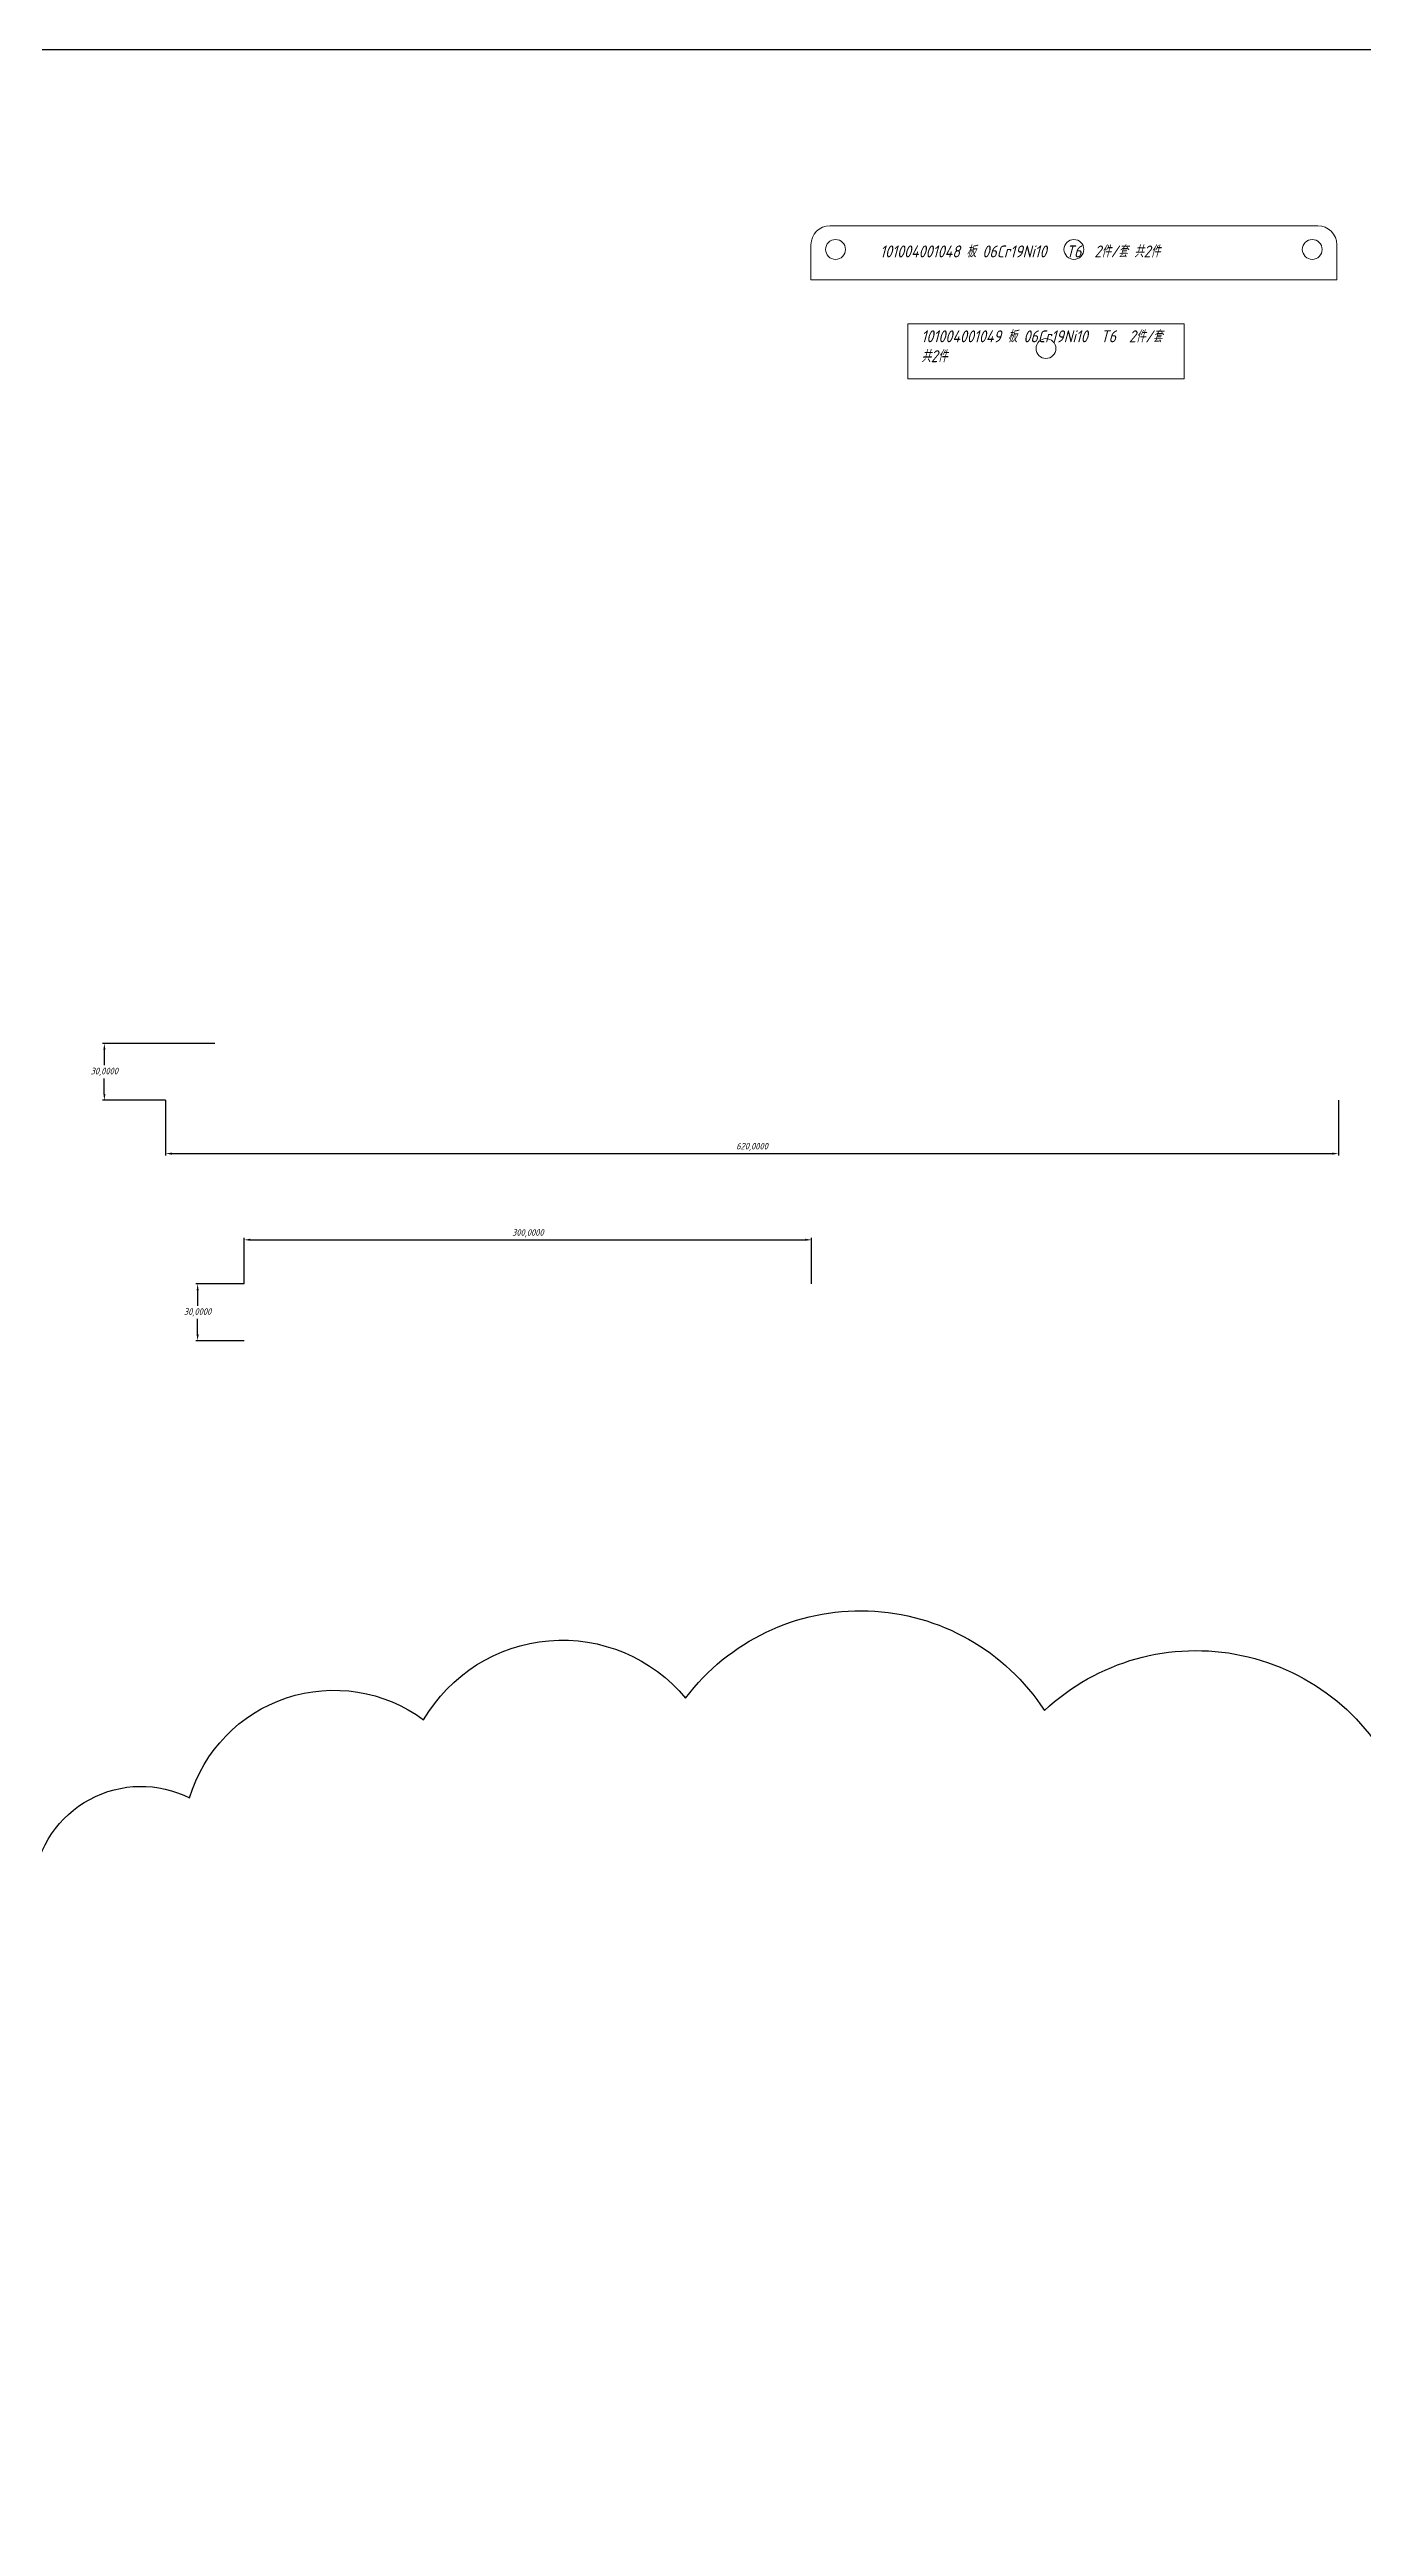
# Model space of a CAD drawing. Header units: millimetres. Extents: x -3655 to 91731, y -8503 to 8404.
# Drawn here: x 19125 to 19820, y 1860 to 3169 of the extents above; entities that cross this region are included whole.
import ezdxf

# ---------------------------------------------------------------- set-up
doc = ezdxf.new("R2010")
doc.units = ezdxf.units.MM
doc.styles.get("Standard").update_dxf_attribs({"font": 'gbeitc.shx', "bigfont": 'gbcbig.shx'})
doc.dimstyles.new('ISO-25', dxfattribs={"dimtxt": 2.5, "dimasz": 2.5, "dimexe": 1.25, "dimexo": 0.625, "dimtad": 1, "dimtxsty": 'Standard', "dimcen": 2.5, "dimazin": 3, "dimtfac": 1, "dimtmove": 0, "dimatfit": 3})

# ---------------------------------------------------------------- blocks, each defined once
blk = doc.blocks.new('101004001048 板')
at = {"color": 7, "linetype": 'Continuous', "lineweight": 15}
for p, q in [((3204.4, 124006.3), (2946.4, 124006.3)), ((2936.4, 123996.3), (2936.4, 123977.8)), ((3214.4, 123977.8), (3214.4, 123996.3)), ((2936.4, 123977.8), (3214.4, 123977.8))]:
    blk.add_line(p, q, dxfattribs=at)
for centre in [(2949.4, 123993.8), (3075.4, 123993.8), (3201.4, 123993.8)]:
    blk.add_circle(centre, 5.25, dxfattribs=at)
for centre, start, end in [((2946.4, 123996.3), 90, 180), ((3204.4, 123996.3), 0, 90)]:
    blk.add_arc(centre, 10, start, end, dxfattribs=at)
at = {"color": 3, "insert": (2972.9, 123995.9), "char_height": 6.3, "attachment_point": 1}
blk.add_mtext_dynamic_manual_height_columns('101004001048 板 06Cr19Ni10   T6  2件/套 共2件', width=211.096, gutter_width=17.5, heights=[0], dxfattribs=at)
blk = doc.blocks.new('101004001049 板')
at = {"color": 7, "linetype": 'Continuous', "lineweight": 15}
for p, q in [((2933.6, 123883), (2933.6, 123912)), ((3079.6, 123912), (2933.6, 123912)), ((3079.6, 123912), (3079.6, 123883)), ((2933.6, 123883), (3079.6, 123883))]:
    blk.add_line(p, q, dxfattribs=at)
blk.add_circle((3006.6, 123899), 5.25, dxfattribs=at)
at = {"color": 3, "insert": (2940.7, 123908.6), "char_height": 6.3, "attachment_point": 1}
blk.add_mtext_dynamic_manual_height_columns('101004001049 板 06Cr19Ni10  T6  2件/套 共2件', width=130.224, gutter_width=17.5, heights=[0], dxfattribs=at)
blk = doc.blocks.new('*D46')
at = {"color": 0, "lineweight": -2}
for p, q in [((19228, 2516.3), (19228, 2540.6)), ((19231.3, 2539.6), (19524.7, 2539.6)), ((19528, 2516.3), (19528, 2540.6))]:
    blk.add_line(p, q, dxfattribs=at)
at = {"color": 0}
for points in [[(19231.3, 2540.2), (19231.3, 2539.1), (19228, 2539.6)], [(19524.7, 2540.2), (19524.7, 2539.1), (19528, 2539.6)]]:
    blk.add_solid(points, dxfattribs=at)
at = {"layer": 'Defpoints', "color": 0}
for p in [(19528, 2539.6), (19228, 2516.3), (19528, 2516.3)]:
    blk.add_point(p, dxfattribs=at)
at = {"color": 0, "insert": (19378, 2543.1), "char_height": 3.5, "attachment_point": 5}
blk.add_mtext('300,0000', dxfattribs=at)
blk = doc.blocks.new('*D47')
at = {"color": 0, "lineweight": -2}
for p, q in [((19228, 2516.3), (19202.4, 2516.3)), ((19203.4, 2513), (19203.4, 2504.8)), ((19203.4, 2489.6), (19203.4, 2497.9)), ((19228, 2486.3), (19202.4, 2486.3))]:
    blk.add_line(p, q, dxfattribs=at)
at = {"color": 0}
for points in [[(19202.9, 2513), (19204, 2513), (19203.4, 2516.3)], [(19202.9, 2489.6), (19204, 2489.6), (19203.4, 2486.3)]]:
    blk.add_solid(points, dxfattribs=at)
at = {"layer": 'Defpoints', "color": 0}
for p in [(19228, 2516.3), (19203.4, 2486.3), (19228, 2486.3)]:
    blk.add_point(p, dxfattribs=at)
at = {"color": 0, "insert": (19203.4, 2501.3), "char_height": 3.5, "attachment_point": 5}
blk.add_mtext('30,0000', dxfattribs=at)
blk = doc.blocks.new('*D48')
at = {"color": 0, "lineweight": -2}
for p, q in [((19212.6, 2643.4), (19153.1, 2643.4)), ((19154.1, 2640.1), (19154.1, 2631.9)), ((19154.1, 2616.7), (19154.1, 2624.9)), ((19186.5, 2613.4), (19153.1, 2613.4))]:
    blk.add_line(p, q, dxfattribs=at)
at = {"color": 0}
for points in [[(19153.6, 2640.1), (19154.7, 2640.1), (19154.1, 2643.4)], [(19153.6, 2616.7), (19154.7, 2616.7), (19154.1, 2613.4)]]:
    blk.add_solid(points, dxfattribs=at)
at = {"layer": 'Defpoints', "color": 0}
for p in [(19154.1, 2643.4), (19212.6, 2643.4), (19186.5, 2613.4)]:
    blk.add_point(p, dxfattribs=at)
at = {"color": 0, "insert": (19154.1, 2628.4), "char_height": 3.5, "attachment_point": 5}
blk.add_mtext('30,0000', dxfattribs=at)
blk = doc.blocks.new('*D49')
at = {"color": 0, "lineweight": -2}
for p, q in [((19186.5, 2613.4), (19186.5, 2584.2)), ((19806.5, 2613.4), (19806.5, 2584.2)), ((19189.8, 2585.2), (19803.2, 2585.2))]:
    blk.add_line(p, q, dxfattribs=at)
at = {"color": 0}
for points in [[(19189.8, 2585.7), (19189.8, 2584.6), (19186.5, 2585.2)], [(19803.2, 2585.7), (19803.2, 2584.6), (19806.5, 2585.2)]]:
    blk.add_solid(points, dxfattribs=at)
at = {"layer": 'Defpoints', "color": 0}
for p in [(19186.5, 2613.4), (19806.5, 2613.4), (19806.5, 2585.2)]:
    blk.add_point(p, dxfattribs=at)
at = {"color": 0, "insert": (19496.5, 2588.7), "char_height": 3.5, "attachment_point": 5}
blk.add_mtext('620,0000', dxfattribs=at)

msp = doc.modelspace()

# ---------------------------------------------------------------- linework, layer by layer
at = {"color": 1}
msp.add_line((-877.53221, 3168.57596), (91731.15181, 3168.57596), dxfattribs=at)
msp.add_lwpolyline([(18918.88533, 1847.61521, -0.52056705), (18922.18337, 1867.39006, -0.52056705), (18922.18337, 1867.39006, -0.52056705), (19039.26346, 2094.80087, -0.52056705), (19039.26346, 2094.80087, -0.52056705), (19116.76719, 2200.26676, -0.52056705), (19116.76719, 2200.26676, -0.52056705), (19199.21796, 2244.76018, -0.52056705), (19199.21796, 2244.76018, -0.52056705), (19322.89411, 2285.95779, -0.52056705), (19322.89411, 2285.95779, -0.52056705), (19461.41141, 2297.49312, -0.52056705), (19461.41141, 2297.49312, -0.52056705), (19651.04818, 2290.9015, -0.52056705), (19651.04818, 2290.9015, -0.52056705), (19839.03595, 2251.35179, -0.52056705), (19839.03595, 2251.35179, -0.52056705), (20045.16288, 2154.12543, -0.52056705), (20045.16288, 2154.12543, -0.52056705), (20266.13094, 2022.29307, -0.52056705), (20266.13094, 2022.29307, -0.52056705), (20313.95239, 1936.60204, -0.52056705), (20313.95239, 1936.60204, -0.52056705), (20355.17777, 1776.75532, -0.52056705)], format="xyb", dxfattribs=at)

# ---------------------------------------------------------------- block references
for name, p in [('101004001048 板', (16591.25402, -120930.84953)), ('101004001049 板', (16645.27658, -120888.42215))]:
    msp.add_blockref(name, p, dxfattribs=at)

# ---------------------------------------------------------------- dimensions: what is measured, and where the dimension line sits
for base, p1, p2, picture, middle in [((19154.11893, 2643.37297), (19186.53136, 2613.37297), (19212.62664, 2643.37297), '*D48', (19154.11893, 2628.37297)), ((19203.44939, 2486.3429), (19227.99476, 2516.3429), (19227.99476, 2486.3429), '*D47', (19203.44939, 2501.3429))]:
    dim = msp.add_linear_dim(base=base, p1=p1, p2=p2, angle=90, dimstyle='ISO-25', override={"dimtxt": 3.5, "dimasz": 3.302, "dimexe": 1, "dimexo": 0, "dimgap": 1.524, "dimtih": 1, "dimtoh": 1, "dimdec": 4, "dimzin": 0, "dimtdec": 4, "dimtmove": 0}, dxfattribs=at)
    dim.commit()
    dim.dimension.update_dxf_attribs({"geometry": picture, "text_midpoint": middle})
for base, p1, p2, picture, middle in [((19806.53136, 2585.18208), (19186.53136, 2613.37297), (19806.53136, 2613.37297), '*D49', (19496.53136, 2588.67483)), ((19527.99476, 2539.63803), (19227.99476, 2516.3429), (19527.99476, 2516.3429), '*D46', (19377.99476, 2543.13078))]:
    dim = msp.add_linear_dim(base=base, p1=p1, p2=p2, dimstyle='ISO-25', override={"dimtxt": 3.5, "dimasz": 3.302, "dimexe": 1, "dimexo": 0, "dimgap": 1.524, "dimtih": 1, "dimtoh": 1, "dimdec": 4, "dimzin": 0, "dimtdec": 4, "dimtmove": 0}, dxfattribs=at)
    dim.commit()
    dim.dimension.update_dxf_attribs({"geometry": picture, "text_midpoint": middle})

doc.saveas('drawing.dxf')
